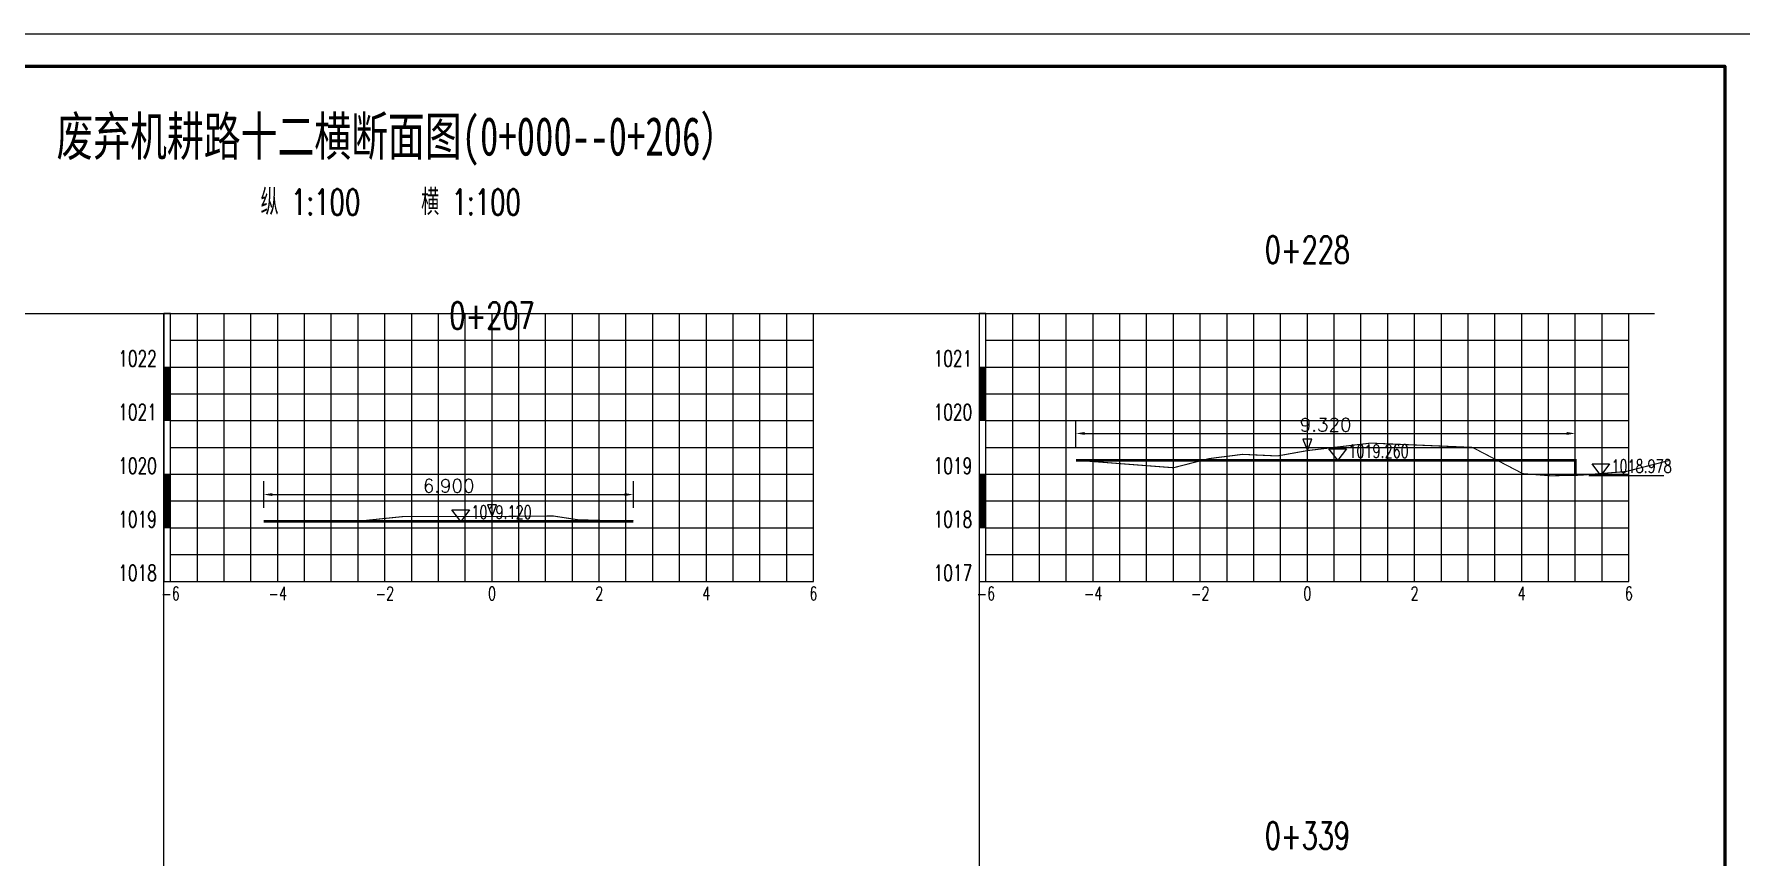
# Model space of a CAD drawing. Extents: x 695776 to 1250176, y 4443437 to 9025597.
# Drawn here: x 770705 to 802560, y 4463724 to 4479077 of the extents above; entities that cross this region are included whole.
import ezdxf
from ezdxf.enums import TextEntityAlignment as Align

# ---------------------------------------------------------------- set-up
doc = ezdxf.new("R2010")
doc.units = 0
doc.header["$LTSCALE"] = 0.5
doc.header["$PDSIZE"] = 0.2
doc.linetypes.add('ACAD_ISO07W100', pattern=[3.5, 0.5, -3])
doc.linetypes.add('CENTER2', pattern=[28.575, 19.05, -3.175, 3.175, -3.175])
doc.layers.get('0').update_dxf_attribs({"linetype": 'CONTINUOUS'})
doc.layers.get('Defpoints').update_dxf_attribs({"linetype": 'CONTINUOUS'})
for name, color, linetype in [('KEDU', 7, 'CONTINUOUS'), ('MIGE', 4, 'ACAD_ISO07W100'), ('MIGE1', 11, 'CONTINUOUS'), ('SANJIAO', 212, 'CONTINUOUS'), ('SHEJI', 1, 'CONTINUOUS'), ('YUANSHI', 2, 'CONTINUOUS'), ('YUANSHI1', 73, 'CONTINUOUS'), ('ZHOUXIAN', 20, 'CENTER2'), ('图框', 7, 'CONTINUOUS'), ('辅助线', 3, 'CONTINUOUS')]:
    doc.layers.add(name, color=color, linetype=linetype)
doc.styles.get("Standard").update_dxf_attribs({"font": 'rs.shx', "bigfont": 'hztxt.shx'})
doc.styles.add('仿宋', font='仿宋_GB2312.ttf', dxfattribs={"width": 0.7})
doc.dimstyles.get("Standard").update_dxf_attribs({"dimtxt": 0.18, "dimasz": 0.18, "dimexe": 0.18, "dimexo": 0.0625, "dimgap": 0.09, "dimtad": 0, "dimtih": 1, "dimtoh": 1, "dimdec": 4, "dimzin": 0, "dimdsep": 46, "dimtxsty": 'Standard', "dimcen": 0.09, "dimadec": 0, "dimazin": 0, "dimtfac": 1, "dimtdec": 4, "dimtofl": 0, "dimtmove": 0, "dimatfit": 3, "dimfxl": 0, "dimtolj": 1, "dimtzin": 0, "dimarcsym": 0})

# ---------------------------------------------------------------- blocks, each defined once
blk = doc.blocks.new('zhunghao')
blk.add_lwpolyline([(0, 0), (0.33, 0.86), (-0.33, 0.86), (0, 0)])
blk = doc.blocks.new('ele_sym08')
blk.add_line((0, 0), (5.6, 0))
blk.add_lwpolyline([(0.9, 0), (0.25, 0.86), (1.55, 0.86), (0.9, 0)])
at = {"width": 0.7}
blk.add_attdef('ELEVAT', (1.7, 0.18), '', height=1, dxfattribs=at)
blk = doc.blocks.new('*D895')
at = {"color": 0, "lineweight": -2}
for p, q in [((774992, 4470235), (774992, 4470735)), ((781892, 4470235), (781892, 4470735)), ((775154, 4470485), (781729, 4470485))]:
    blk.add_line(p, q, dxfattribs=at)
at = {"color": 0}
for points in [[(775154, 4470512), (775154, 4470458), (774992, 4470485)], [(781729, 4470512), (781729, 4470458), (781892, 4470485)]]:
    blk.add_solid(points, dxfattribs=at)
at = {"layer": 'Defpoints', "color": 0}
for p in [(781892, 4470485), (774992, 4469985), (781892, 4469985)]:
    blk.add_point(p, dxfattribs=at)
at = {"color": 0, "insert": (778442, 4470648), "char_height": 250, "attachment_point": 5}
blk.add_mtext('\\A1;6.900', dxfattribs=at)
blk = doc.blocks.new('bc1_100')
blk.add_lwpolyline([(0.064, 1), (-0.063, 1), (-0.063, 0), (0.064, 0)], close=True)
at = {"width": 0.7}
blk.add_attdef('BC', text='', height=0.3, dxfattribs=at).set_placement((-0.193, 0.007), align=Align.RIGHT)
blk = doc.blocks.new('bc0_100')
for p, q in [((-0.063, 1), (-0.063, 0)), ((0.063, 0), (0.063, 1))]:
    blk.add_line(p, q)
at = {"const_width": 0.126}
blk.add_lwpolyline([(0, 1), (0, 0)], dxfattribs=at)
at = {"width": 0.7}
blk.add_attdef('BC', text='', height=0.3, dxfattribs=at).set_placement((-0.193, 0.007), align=Align.RIGHT)
blk = doc.blocks.new('*D896')
at = {"color": 0, "lineweight": -2}
for p, q in [((790150, 4471375), (790150, 4471875)), ((799470, 4471375), (799470, 4471875)), ((790313, 4471625), (799308, 4471625))]:
    blk.add_line(p, q, dxfattribs=at)
at = {"color": 0}
for points in [[(790313, 4471652), (790313, 4471598), (790150, 4471625)], [(799308, 4471652), (799308, 4471598), (799470, 4471625)]]:
    blk.add_solid(points, dxfattribs=at)
at = {"layer": 'Defpoints', "color": 0}
for p in [(799470, 4471625), (790150, 4471125), (799470, 4471125)]:
    blk.add_point(p, dxfattribs=at)
at = {"color": 0, "insert": (794810, 4471788), "char_height": 250, "attachment_point": 5}
blk.add_mtext('\\A1;9.320', dxfattribs=at)

msp = doc.modelspace()

# ---------------------------------------------------------------- linework, layer by layer
at = {"layer": 'MIGE', "linetype": 'Continuous'}
for p, q in [((773751.9666, 4468865.1929), (773751.9666, 4473865.1929)), ((774751.9666, 4468865.1929), (774751.9666, 4473865.1929)), ((775751.9666, 4468865.1929), (775751.9666, 4473865.1929)), ((776751.9666, 4468865.1929), (776751.9666, 4473865.1929)), ((777751.9666, 4468865.1929), (777751.9666, 4473865.1929)), ((778751.9666, 4468865.1929), (778751.9666, 4473865.1929)), ((779751.9666, 4468865.1929), (779751.9666, 4473865.1929)), ((780751.9666, 4468865.1929), (780751.9666, 4473865.1929)), ((781751.9666, 4468865.1929), (781751.9666, 4473865.1929)), ((782751.9666, 4468865.1929), (782751.9666, 4473865.1929)), ((783751.9666, 4468865.1929), (783751.9666, 4473865.1929)), ((784751.9666, 4468865.1929), (784751.9666, 4473865.1929)), ((788970.0169, 4468865.1929), (788970.0169, 4473865.1929)), ((789970.0169, 4468865.1929), (789970.0169, 4473865.1929)), ((790970.0169, 4468865.1929), (790970.0169, 4473865.1929)), ((791970.0169, 4468865.1929), (791970.0169, 4473865.1929)), ((792970.0169, 4468865.1929), (792970.0169, 4473865.1929)), ((793970.0169, 4468865.1929), (793970.0169, 4473865.1929)), ((794970.0169, 4468865.1929), (794970.0169, 4473865.1929)), ((795970.0169, 4468865.1929), (795970.0169, 4473865.1929)), ((796970.0169, 4468865.1929), (796970.0169, 4473865.1929)), ((797970.0169, 4468865.1929), (797970.0169, 4473865.1929)), ((798970.0169, 4468865.1929), (798970.0169, 4473865.1929)), ((799970.0169, 4468865.1929), (799970.0169, 4473865.1929)), ((773251.9666, 4473365.1929), (785251.9666, 4473365.1929)), ((788470.0169, 4473365.1929), (800470.0169, 4473365.1929)), ((773251.9666, 4472365.1929), (785251.9666, 4472365.1929)), ((788470.0169, 4472365.1929), (800470.0169, 4472365.1929)), ((773251.9666, 4471365.1929), (785251.9666, 4471365.1929)), ((788470.0169, 4471365.1929), (800470.0169, 4471365.1929)), ((773251.9666, 4470365.1929), (785251.9666, 4470365.1929)), ((788470.0169, 4470365.1929), (800470.0169, 4470365.1929)), ((773251.9666, 4469365.1929), (785251.9666, 4469365.1929)), ((788470.0169, 4469365.1929), (800470.0169, 4469365.1929))]:
    msp.add_line(p, q, dxfattribs=at)
at = {"layer": 'MIGE1'}
for p, q in [((773251.9666, 4473865.1929), (785251.9666, 4473865.1929)), ((773251.9666, 4468865.1929), (773251.9666, 4473865.1929)), ((774251.9666, 4468865.1929), (774251.9666, 4473865.1929)), ((775251.9666, 4468865.1929), (775251.9666, 4473865.1929)), ((776251.9666, 4468865.1929), (776251.9666, 4473865.1929)), ((777251.9666, 4468865.1929), (777251.9666, 4473865.1929)), ((778251.9666, 4468865.1929), (778251.9666, 4473865.1929)), ((779251.9666, 4468865.1929), (779251.9666, 4473865.1929)), ((780251.9666, 4468865.1929), (780251.9666, 4473865.1929)), ((781251.9666, 4468865.1929), (781251.9666, 4473865.1929)), ((782251.9666, 4468865.1929), (782251.9666, 4473865.1929)), ((783251.9666, 4468865.1929), (783251.9666, 4473865.1929)), ((784251.9666, 4468865.1929), (784251.9666, 4473865.1929)), ((785251.9666, 4468865.1929), (785251.9666, 4473865.1929)), ((788470.0169, 4473865.1929), (800470.0169, 4473865.1929)), ((788470.0169, 4468865.1929), (788470.0169, 4473865.1929)), ((789470.0169, 4468865.1929), (789470.0169, 4473865.1929)), ((790470.0169, 4468865.1929), (790470.0169, 4473865.1929)), ((791470.0169, 4468865.1929), (791470.0169, 4473865.1929)), ((792470.0169, 4468865.1929), (792470.0169, 4473865.1929)), ((793470.0169, 4468865.1929), (793470.0169, 4473865.1929)), ((794470.0169, 4468865.1929), (794470.0169, 4473865.1929)), ((795470.0169, 4468865.1929), (795470.0169, 4473865.1929)), ((796470.0169, 4468865.1929), (796470.0169, 4473865.1929)), ((797470.0169, 4468865.1929), (797470.0169, 4473865.1929)), ((798470.0169, 4468865.1929), (798470.0169, 4473865.1929)), ((799470.0169, 4468865.1929), (799470.0169, 4473865.1929)), ((800470.0169, 4468865.1929), (800470.0169, 4473865.1929)), ((773251.9666, 4472865.1929), (785251.9666, 4472865.1929)), ((788470.0169, 4472865.1929), (800470.0169, 4472865.1929)), ((773251.9666, 4471865.1929), (785251.9666, 4471865.1929)), ((788470.0169, 4471865.1929), (800470.0169, 4471865.1929)), ((773251.9666, 4470865.1929), (785251.9666, 4470865.1929)), ((788470.0169, 4470865.1929), (800470.0169, 4470865.1929)), ((773251.9666, 4469865.1929), (785251.9666, 4469865.1929)), ((788470.0169, 4469865.1929), (800470.0169, 4469865.1929)), ((773251.9666, 4468865.1929), (785251.9666, 4468865.1929)), ((788470.0169, 4468865.1929), (800470.0169, 4468865.1929))]:
    msp.add_line(p, q, dxfattribs=at)
at = {"layer": 'SHEJI', "const_width": 50}
for points in [[(790150.0169, 4471125.1929), (792513.5463, 4471125.1929), (794470.0169, 4471125.1929), (798010.425, 4471125.1929), (799470.0169, 4471125.1929), (799470.0169, 4470843.5566)], [(774991.9666, 4469985.1929), (776728.9666, 4469985.1929), (779251.9666, 4469985.1929), (781891.9666, 4469985.1929)]]:
    msp.add_lwpolyline(points, dxfattribs=at)
at = {"layer": 'YUANSHI', "const_width": 20}
for points in [[(792513.5463, 4471125.1929), (792630.0169, 4471155.1929), (793260.0169, 4471235.1929), (793910.0169, 4471205.1929), (794470.0169, 4471305.1929), (795650.0169, 4471445.1929), (797550.0169, 4471365.1929), (798010.425, 4471125.1929)], [(799470.0169, 4470843.5566), (799560.0169, 4470845.1929), (800420.0169, 4470915.1929), (801240.0169, 4471125.1929)], [(776728.9666, 4469985.1929), (777601.9666, 4470075.1929), (779251.9666, 4470075.1929), (780391.9666, 4470085.1929), (780851.9666, 4470015.1929), (781891.9666, 4469985.1929)]]:
    msp.add_lwpolyline(points, dxfattribs=at)
at = {"layer": 'YUANSHI1', "const_width": 20}
for points in [[(790150.0169, 4471125.1929), (791970.0169, 4470985.1929), (792513.5463, 4471125.1929)], [(798010.425, 4471125.1929), (798490.0169, 4470875.1929), (799010.0169, 4470835.1929), (799470.0169, 4470843.5566)], [(774991.9666, 4469985.1929), (776631.9666, 4469975.1929), (776728.9666, 4469985.1929)]]:
    msp.add_lwpolyline(points, dxfattribs=at)
at = {"layer": 'ZHOUXIAN'}
for p, q in [((794470.0169, 4470335.1929), (794470.0169, 4471945.1929)), ((779251.9666, 4469475.1929), (779251.9666, 4470585.1929))]:
    msp.add_line(p, q, dxfattribs=at)
at = {"layer": '图框', "linetype": 'Continuous', "lineweight": -2, "flags": 128}
msp.add_lwpolyline([(752460.3804, 4479076.8745), (752460.3804, 4443436.8745), (802860.3804, 4443436.8745), (802860.3804, 4479076.8745), (752460.3804, 4479076.8745)], dxfattribs=at)
at = {"layer": '图框', "linetype": 'Continuous', "lineweight": 60, "flags": 128}
msp.add_lwpolyline([(755460.3804, 4478476.8745), (802260.3804, 4478476.8745), (802260.3804, 4444036.8745), (755460.3804, 4444036.8745), (755460.3804, 4478476.8745)], dxfattribs=at)
at = {"layer": '辅助线'}
for points in [[(758085.3006, 4473865.1929), (800950.8137, 4473865.1929)], [(773125.7711, 4453482.6445), (773125.7711, 4473865.1929)], [(788343.8214, 4473865.1929), (788343.8214, 4453187.7944)]]:
    msp.add_lwpolyline(points, dxfattribs=at)

# ---------------------------------------------------------------- block references
at = {"xscale": 250, "yscale": 250, "zscale": 250}
for p, values in [((794810.0169, 4471125.1929), {'ELEVAT': '1019.260'}), ((799720.0169, 4470843.5566), {'ELEVAT': '1018.978'}), ((778441.9666, 4469985.1929), {'ELEVAT': '1019.120'})]:
    msp.add_blockref('ele_sym08', p, dxfattribs=at).add_auto_attribs(values)
at = {"layer": 'KEDU', "xscale": 1000, "yscale": 1000, "zscale": 1000}
for name, p, values in [('bc1_100', (773188.7186, 4472865.1929), {'BC': '1022'}), ('bc1_100', (788406.7689, 4472865.1929), {'BC': '1021'}), ('bc0_100', (773188.7186, 4471865.1929), {'BC': '1021'}), ('bc0_100', (788406.7689, 4471865.1929), {'BC': '1020'}), ('bc1_100', (773188.7186, 4470865.1929), {'BC': '1020'}), ('bc1_100', (788406.7689, 4470865.1929), {'BC': '1019'}), ('bc0_100', (773188.7186, 4469865.1929), {'BC': '1019'}), ('bc0_100', (788406.7689, 4469865.1929), {'BC': '1018'}), ('bc1_100', (773188.7186, 4468865.1929), {'BC': '1018'}), ('bc1_100', (788406.7689, 4468865.1929), {'BC': '1017'})]:
    msp.add_blockref(name, p, dxfattribs=at).add_auto_attribs(values)
at = {"layer": 'SANJIAO', "xscale": 250, "yscale": 250, "zscale": 250}
for p in [(794470.0169, 4471305.1929), (779251.9666, 4470075.1929)]:
    msp.add_blockref('zhunghao', p, dxfattribs=at)

# ---------------------------------------------------------------- texts
at = {"width": 0.7}
for s, p in [('0+228', (794470.0169, 4474805.1929)), ('0+207', (779251.9666, 4473575.1929)), ('0+339', (794470.0169, 4463868.9282))]:
    msp.add_text(s, height=500, dxfattribs=at).set_placement(p, align=Align.CENTER)
at = {"layer": 'KEDU', "width": 0.7}
for s, p in [('-6', (773251.9666, 4468515.1929)), ('-4', (775251.9666, 4468515.1929)), ('-2', (777251.9666, 4468515.1929)), ('0', (779251.9666, 4468515.1929)), ('0', (779251.9666, 4468515.1929)), ('2', (781251.9666, 4468515.1929)), ('4', (783251.9666, 4468515.1929)), ('6', (785251.9666, 4468515.1929)), ('-6', (788470.0169, 4468515.1929)), ('-4', (790470.0169, 4468515.1929)), ('-2', (792470.0169, 4468515.1929)), ('0', (794470.0169, 4468515.1929)), ('0', (794470.0169, 4468515.1929)), ('2', (796470.0169, 4468515.1929)), ('4', (798470.0169, 4468515.1929)), ('6', (800470.0169, 4468515.1929))]:
    msp.add_text(s, height=250, dxfattribs=at).set_placement(p, align=Align.CENTER)
at = {"layer": '图框', "style": '仿宋', "width": 0.7}
msp.add_text('废弃机耕路十二横断面图(0+000--0+206）', height=720, dxfattribs=at).set_placement((777475.353, 4476811.1003), align=Align.CENTER)
at = {"layer": '图框', "width": 0.7}
for p in [(777362.0445, 4475701.9344), (777362.0471, 4475701.9348)]:
    msp.add_text('纵 1:100    横 1:100', height=480, dxfattribs=at).set_placement(p, align=Align.CENTER)

# ---------------------------------------------------------------- dimensions: what is measured, and where the dimension line sits
for base, p1, p2, picture, middle in [((799470.0169, 4471625.1929), (790150.0169, 4471125.1929), (799470.0169, 4471125.1929), '*D896', (794810.0169, 4471787.6929)), ((781891.9666, 4470485.1929), (774991.9666, 4469985.1929), (781891.9666, 4469985.1929), '*D895', (778441.9666, 4470647.6929))]:
    dim = msp.add_linear_dim(base=base, p1=p1, p2=p2, dimstyle='Standard', override={"dimtxt": 250, "dimasz": 162.5, "dimexe": 250, "dimexo": 250, "dimgap": 37.5, "dimtad": 1, "dimtih": 0, "dimtoh": 0, "dimdec": 3, "dimlfac": 0.001})
    dim.commit()
    dim.dimension.update_dxf_attribs({"geometry": picture, "text_midpoint": middle})

doc.saveas('drawing.dxf')
